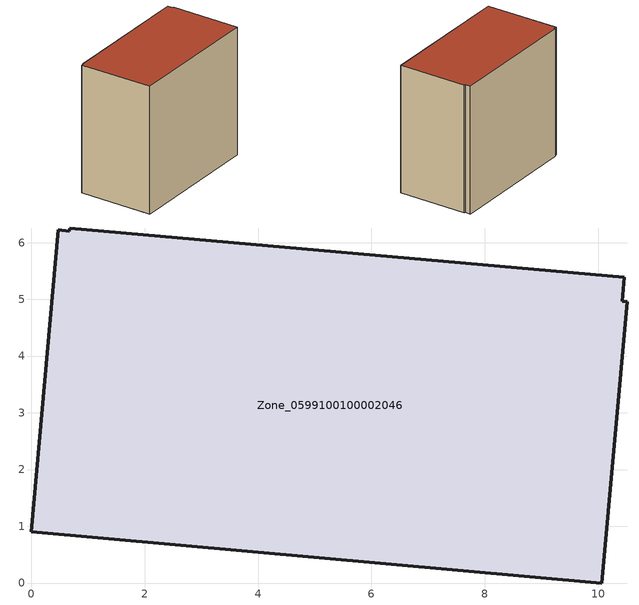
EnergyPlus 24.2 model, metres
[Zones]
Zone_0599100100002046
 floor ground (C_G): 0.68,6.26 10.46,5.39 10.42,4.97 10.51,4.95 10.06,0 0,0.9 0.48,6.22 0.67,6.2 z0
 wall outside (C_F): 10.46,5.39 0.68,6.26 0.67,6.2 0.48,6.22 0,0.9 10.06,0 10.51,4.95 10.42,4.97 10.46,5.39 z0:9.33
 roof outside (C_R): 10.42,4.97 10.46,5.39 0.68,6.26 0.67,6.2 0.48,6.22 0,0.9 10.06,0 10.51,4.95 z9.33
[BUILDING]
Pand.0599100100002046: North Axis=0; Terrain=City; Loads Convergence Tolerance Value=0.04; Temperature Convergence Tolerance Value=0.4; Solar Distribution=FullExterior; Maximum Number of Warmup Days=25; Minimum Number of Warmup Days=1
[Site:Location]
Rotterdam.The.Hague.AP_ZH_NLD Design_Conditions: Latitude=51.96; Longitude=4.45; Time Zone=1; Elevation=-4.5
[SITE:GROUNDTEMPERATURE:BUILDINGSURFACE]
18, 18, 18, 18, 18, 18, 18, 18, 18, 18, 18, 18
[MATERIAL] Thermal Absorptance=0.9; Solar Absorptance=0.7; Visible Absorptance=0.7
Name | Roughness | Thickness | Conductivity | Density | Specific Heat
G.TC.2006-2014 | MediumSmooth | 0.15 | 0.06 | 540 | 1210
F.TC.2006-2014 | Rough | 0.3 | 0.12 | 1920 | 840
R.TC.2006-2014 | MediumRough | 0.2 | 0.08 | 1500 | 1000
[CONSTRUCTION]
C_G: G.TC.2006-2014
C_F: F.TC.2006-2014
C_R: R.TC.2006-2014
[ZONE]
Zone_0599100100002046: Type=1; Multiplier=1; Ceiling Height=Autocalculate; Volume=Autocalculate; Floor Area=autocalculate; Part of Total Floor Area=Yes
[ZONEINFILTRATION:DESIGNFLOWRATE]
Infil_Zone_0599100100002046: Zone or ZoneList or Space or SpaceList=Zone_0599100100002046; Schedule=AlwaysOn; Design Flow Rate Calculation Method=Flow/Area; Flow Rate per Floor Area=0.0015; Constant Term Coefficient=1; Temperature Term Coefficient=0; Velocity Term Coefficient=0; Velocity Squared Term Coefficient=0
[HVACTEMPLATE:ZONE:IDEALLOADSAIRSYSTEM]
Zone_0599100100002046: Maximum Heating Supply Air Temperature=50; Minimum Cooling Supply Air Temperature=13; Maximum Heating Supply Air Humidity Ratio=0.0156; Minimum Cooling Supply Air Humidity Ratio=0.0077; Heating Limit=NoLimit; Cooling Limit=NoLimit; Dehumidification Control Type=ConstantSensibleHeatRatio; Cooling Sensible Heat Ratio=0.7; Dehumidification Setpoint=60; Humidification Control Type=None; Humidification Setpoint=30; Outdoor Air Method=None; Outdoor Air Flow Rate per Person=0.00944; Outdoor Air Flow Rate per Zone Floor Area=0; Outdoor Air Flow Rate per Zone=0; Demand Controlled Ventilation Type=None; Outdoor Air Economizer Type=NoEconomizer; Heat Recovery Type=None; Sensible Heat Recovery Effectiveness=0.7; Latent Heat Recovery Effectiveness=0.65
[ZONECONTROL:THERMOSTAT]
ThermostatControl_Zone_0599100100002046: Zone or ZoneList=Zone_0599100100002046; Control Type Schedule=DualSetpointControlType; Control 1=Thermostat_Zone_0599100100002046; Temperature Difference Between Cutout And Setpoint=0
[THERMOSTATSETPOINT:DUALSETPOINT]
Thermostat_Zone_0599100100002046: Heating Setpoint Temperature Schedule=HeatingSetpoint_Zone_0599100100002046; Cooling Setpoint Temperature Schedule=CoolingSetpoint_Zone_0599100100002046
[SCHEDULE:COMPACT]
HeatingSetpoint_Zone_0599100100002046: Through: 12/31, For: AllDays, Until: 24:00, 21
CoolingSetpoint_Zone_0599100100002046: Through: 12/31, For: AllDays, Until: 24:00, 24
DualSetpointControlType: Through: 12/31, For: AllDays, Until: 24:00, 4
AlwaysOn: Through: 12/31, For: AllDays, Until: 24:00, 1
